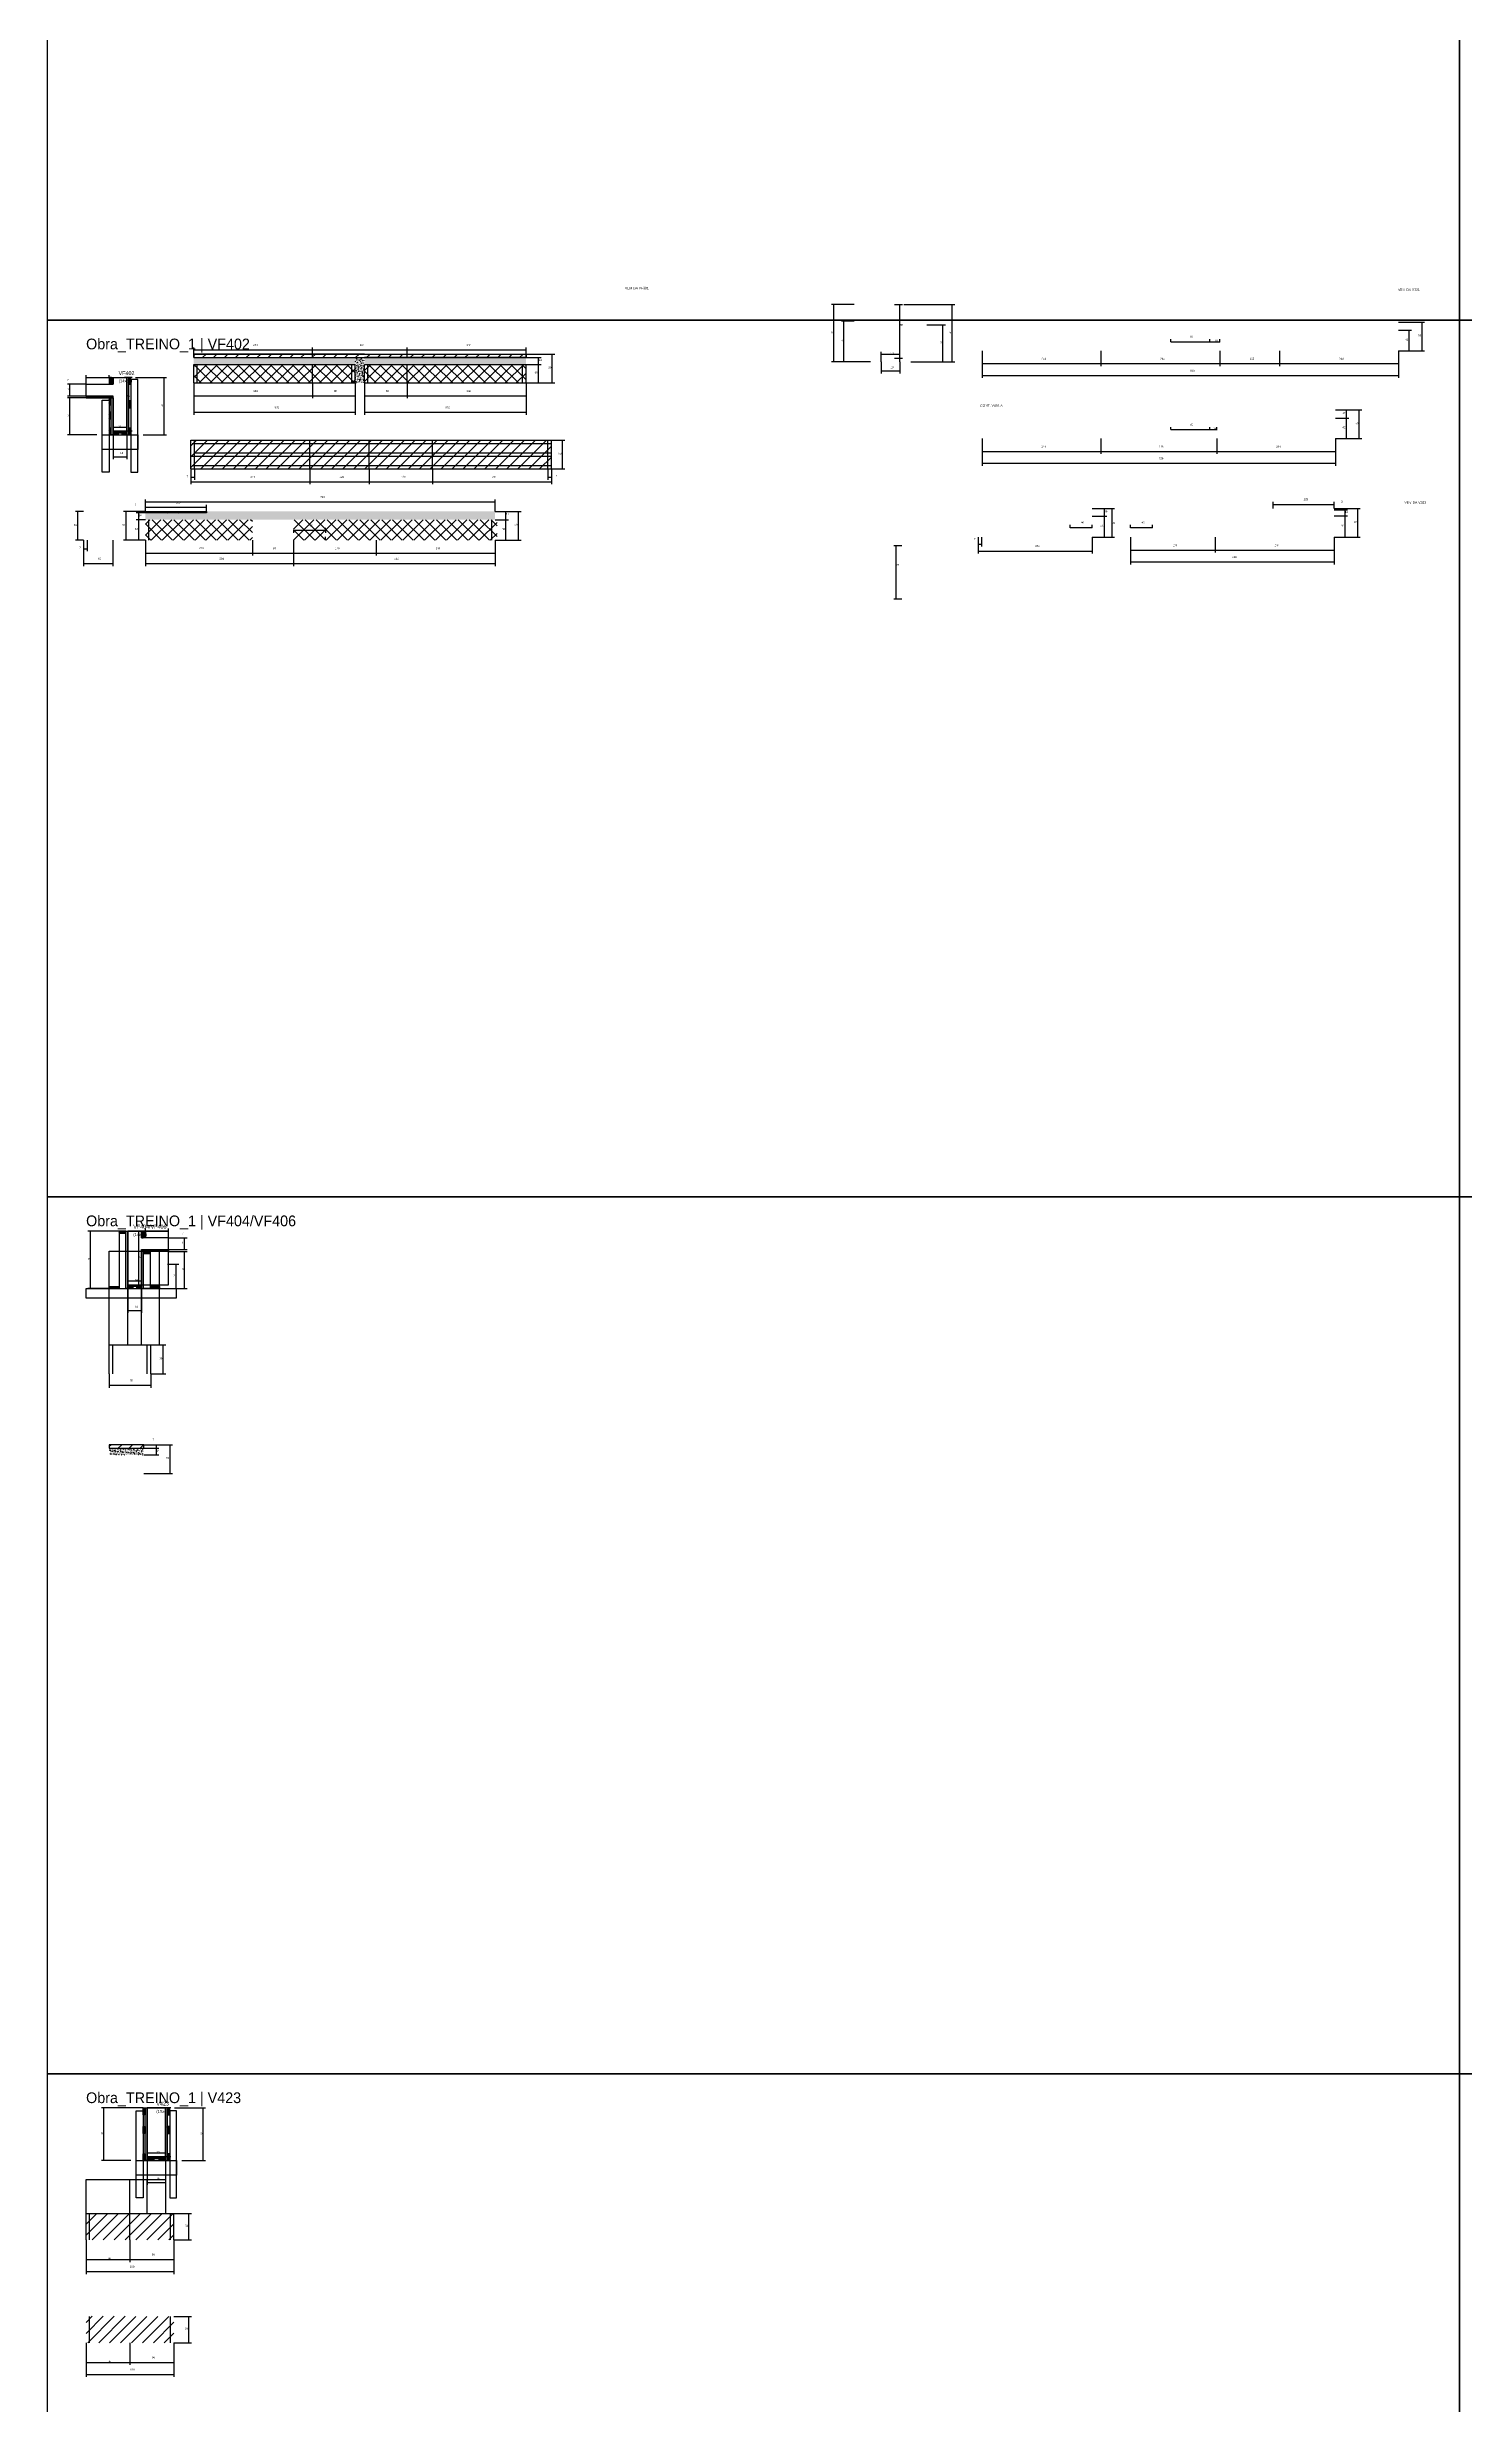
# Model space of a CAD drawing. Header units: metres. Extents: x -132 to 34800, y -36000 to 1848.
# Drawn here: x 0 to 2911, y -7879 to -3040 of the extents above; entities that cross this region are included whole.
import ezdxf

# ---------------------------------------------------------------- set-up
doc = ezdxf.new("R2010")
doc.units = ezdxf.units.M
for name, color, linetype in [('CELL_BORDER', 8, 'Continuous'), ('CONCRETO', 251, 'Continuous'), ('COTA', 4, 'Continuous'), ('Cota Seção (2x)', 4, 'Continuous'), ('Hachura', 253, 'Continuous'), ('LABEL_ID', 3, 'Continuous'), ('Madeira', 126, 'Continuous'), ('Painéis', 200, 'Continuous'), ('REAPROVEITAMENTO', 251, 'Continuous'), ('SARR_2.2x7', 40, 'Continuous'), ('SARR_3.5x7', 81, 'Continuous'), ('Texto Seção', 7, 'Continuous')]:
    doc.layers.add(name, color=color, linetype=linetype)

msp = doc.modelspace()

# ---------------------------------------------------------------- hatches: boundary and pattern name
at = {"layer": 'COTA'}
h = msp.add_hatch(dxfattribs=at)
h.set_pattern_fill('AR-CONC', scale=0.03)
h.paths.add_polyline_path([(632.7, -3691), (632.7, -3677), (632.7, -3677), (301.2, -3677), (301.2, -3677), (301.2, -3691), (301.2, -3691), (632.7, -3691)])
h = msp.add_hatch(dxfattribs=at)
h.set_pattern_fill('AR-CONC', scale=0.03)
h.paths.add_polyline_path([(651.8, -3691), (651.8, -3677), (632.7, -3677), (632.7, -3691), (632.7, -3729), (651.8, -3729)])
h = msp.add_hatch(dxfattribs=at)
h.set_pattern_fill('AR-CONC', scale=0.03)
h.paths.add_polyline_path([(651.8, -3691), (651.8, -3677), (651.8, -3677), (983.3, -3677), (983.3, -3677), (983.3, -3691), (983.3, -3691), (651.8, -3691)])
h = msp.add_hatch(dxfattribs=at)
h.set_pattern_fill('AR-CONC', scale=0.03)
h.paths.add_polyline_path([(505.9, -4009.7), (505.9, -3992.7), (505.9, -3992.7), (326.9, -3992.7), (326.9, -3992.7), (326.9, -3995.7), (326.9, -3995.7), (201.9, -3995.7), (201.9, -3995.7), (201.9, -4009.7), (201.9, -4009.7), (505.9, -4009.7)])
h = msp.add_hatch(dxfattribs=at)
h.set_pattern_fill('AR-CONC', scale=0.03)
h.paths.add_polyline_path([(505.9, -3992.7), (505.9, -4009.7), (505.9, -4009.7), (919.9, -4009.7), (919.9, -4009.7), (919.9, -3992.7), (919.9, -3992.7), (505.9, -3992.7)])
h = msp.add_hatch(dxfattribs=at)
h.set_pattern_fill('AR-CONC', scale=0.03)
h.paths.add_polyline_path([(127.6, -5915.5), (127.6, -5929.5), (127.6, -5929.5), (198.6, -5929.5), (198.6, -5929.5), (198.6, -5915.5), (198.6, -5915.5), (127.6, -5915.5)])
at = {"layer": 'Hachura'}
h = msp.add_hatch(dxfattribs=at)
h.set_pattern_fill('ANSI31', scale=0.5)
h.paths.add_polyline_path([(127.6, -3731.8), (132, -3731.8), (132, -3731.8), (132, -3717.8), (132, -3717.8), (127.6, -3717.8), (127.6, -3717.8), (127.6, -3731.8)])
h = msp.add_hatch(color=8, dxfattribs=at)
h.dxf.hatch_style = 1
h.paths.add_polyline_path([(132, -3717.8), (135.6, -3717.8), (135.6, -3717.8), (135.6, -3731.8), (135.6, -3731.8), (132, -3731.8), (132, -3731.8), (132, -3717.8)])
h = msp.add_hatch(color=8, dxfattribs=at)
h.dxf.hatch_style = 1
h.paths.add_polyline_path([(167.6, -3717.8), (163.6, -3717.8), (163.6, -3717.8), (163.6, -3835.8), (163.6, -3835.8), (167.6, -3835.8), (167.6, -3835.8), (167.6, -3717.8)])
h = msp.add_hatch(dxfattribs=at)
h.set_pattern_fill('ANSI31', scale=0.5)
h.paths.add_polyline_path([(167.6, -3731.8), (172, -3731.8), (172, -3731.8), (172, -3717.8), (172, -3717.8), (167.6, -3717.8), (167.6, -3717.8), (167.6, -3731.8)])
h = msp.add_hatch(color=8, dxfattribs=at)
h.dxf.hatch_style = 1
h.paths.add_polyline_path([(135.6, -3759.8), (135.6, -3755.8), (135.6, -3755.8), (80, -3755.8), (80, -3755.8), (80, -3759.8), (80, -3759.8), (135.6, -3759.8)])
h = msp.add_hatch(dxfattribs=at)
h.set_pattern_fill('ANSI31', scale=0.5)
h.paths.add_polyline_path([(127.2, -3773.8), (131.6, -3773.8), (131.6, -3773.8), (131.6, -3759.8), (131.6, -3759.8), (127.2, -3759.8), (127.2, -3759.8), (127.2, -3773.8)])
h = msp.add_hatch(color=8, dxfattribs=at)
h.dxf.hatch_style = 1
h.paths.add_polyline_path([(135.6, -3755.8), (131.6, -3755.8), (131.6, -3755.8), (131.6, -3835.8), (131.6, -3835.8), (135.6, -3835.8), (135.6, -3835.8), (135.6, -3755.8)])
h = msp.add_hatch(dxfattribs=at)
h.set_pattern_fill('ANSI31', scale=0.5)
h.paths.add_polyline_path([(167.6, -3779.8), (172, -3779.8), (172, -3779.8), (172, -3765.8), (172, -3765.8), (167.6, -3765.8), (167.6, -3765.8), (167.6, -3779.8)])
h = msp.add_hatch(dxfattribs=at)
h.set_pattern_fill('ANSI31', scale=0.5)
h.paths.add_polyline_path([(127.2, -3802.8), (131.6, -3802.8), (131.6, -3802.8), (131.6, -3788.8), (131.6, -3788.8), (127.2, -3788.8), (127.2, -3788.8), (127.2, -3802.8)])
h = msp.add_hatch(dxfattribs=at)
h.set_pattern_fill('ANSI31', scale=0.5)
h.paths.add_polyline_path([(127.2, -3835.8), (131.6, -3835.8), (131.6, -3835.8), (131.6, -3821.8), (131.6, -3821.8), (127.2, -3821.8), (127.2, -3821.8), (127.2, -3835.8)])
h = msp.add_hatch(dxfattribs=at)
h.set_pattern_fill('ANSI31', scale=0.5)
h.paths.add_polyline_path([(167.6, -3835.8), (172, -3835.8), (172, -3835.8), (172, -3821.8), (172, -3821.8), (167.6, -3821.8), (167.6, -3821.8), (167.6, -3835.8)])
h = msp.add_hatch(color=8, dxfattribs=at)
h.dxf.hatch_style = 1
h.paths.add_polyline_path([(163.6, -3831.4), (163.6, -3827.8), (163.6, -3827.8), (135.6, -3827.8), (135.6, -3827.8), (135.6, -3831.4), (135.6, -3831.4), (163.6, -3831.4)])
h = msp.add_hatch(dxfattribs=at)
h.set_pattern_fill('ANSI31', scale=0.5)
h.paths.add_polyline_path([(135.6, -3835.8), (135.6, -3831.4), (135.6, -3831.4), (145.6, -3831.4), (145.6, -3831.4), (145.6, -3835.8), (145.6, -3835.8), (135.6, -3835.8)])
h = msp.add_hatch(dxfattribs=at)
h.set_pattern_fill('ANSI31', scale=0.5)
h.paths.add_polyline_path([(163.6, -3835.8), (163.6, -3831.4), (163.6, -3831.4), (153.6, -3831.4), (153.6, -3831.4), (153.6, -3835.8), (153.6, -3835.8), (163.6, -3835.8)])
h = msp.add_hatch(dxfattribs=at)
h.set_pattern_fill('ANSI31', scale=0.5)
h.paths.add_polyline_path([(161.7, -5474.4), (161.7, -5470), (161.7, -5470), (147.7, -5470), (147.7, -5470), (147.7, -5474.4), (147.7, -5474.4), (161.7, -5474.4)])
h = msp.add_hatch(color=8, dxfattribs=at)
h.dxf.hatch_style = 1
h.paths.add_polyline_path([(161.7, -5470), (165.7, -5470), (165.7, -5470), (165.7, -5588), (165.7, -5588), (161.7, -5588), (161.7, -5588), (161.7, -5470)])
h = msp.add_hatch(color=8, dxfattribs=at)
h.dxf.hatch_style = 1
h.paths.add_polyline_path([(197.3, -5470), (193.7, -5470), (193.7, -5470), (193.7, -5484), (193.7, -5484), (197.3, -5484), (197.3, -5484), (197.3, -5470)])
h = msp.add_hatch(color=8, dxfattribs=at)
h.dxf.hatch_style = 1
h.paths.add_polyline_path([(193.7, -5508), (197.7, -5508), (197.7, -5508), (197.7, -5588), (197.7, -5588), (193.7, -5588), (193.7, -5588), (193.7, -5508)])
h = msp.add_hatch(color=8, dxfattribs=at)
h.dxf.hatch_style = 1
h.paths.add_polyline_path([(193.7, -5512), (193.7, -5508), (193.7, -5508), (249.3, -5508), (249.3, -5508), (249.3, -5512), (249.3, -5512), (193.7, -5512)])
h = msp.add_hatch(dxfattribs=at)
h.set_pattern_fill('ANSI31', scale=0.5)
h.paths.add_polyline_path([(201.7, -5484), (197.3, -5484), (197.3, -5484), (197.3, -5470), (197.3, -5470), (201.7, -5470), (201.7, -5470), (201.7, -5484)])
h = msp.add_hatch(dxfattribs=at)
h.set_pattern_fill('ANSI31', scale=0.5)
h.paths.add_polyline_path([(197.7, -5516.4), (197.7, -5512), (197.7, -5512), (211.7, -5512), (211.7, -5512), (211.7, -5516.4), (211.7, -5516.4), (197.7, -5516.4)])
h = msp.add_hatch(dxfattribs=at)
h.set_pattern_fill('ANSI31', scale=0.5)
h.paths.add_polyline_path([(127.7, -5588), (127.7, -5583.6), (127.7, -5583.6), (147.7, -5583.6), (147.7, -5583.6), (147.7, -5588), (147.7, -5588), (127.7, -5588)])
h = msp.add_hatch(color=8, dxfattribs=at)
h.dxf.hatch_style = 1
h.paths.add_polyline_path([(165.7, -5583.6), (165.7, -5580), (165.7, -5580), (193.7, -5580), (193.7, -5580), (193.7, -5583.6), (193.7, -5583.6), (165.7, -5583.6)])
h = msp.add_hatch(dxfattribs=at)
h.set_pattern_fill('ANSI31', scale=0.5)
h.paths.add_polyline_path([(165.7, -5588), (165.7, -5583.6), (165.7, -5583.6), (175.7, -5583.6), (175.7, -5583.6), (175.7, -5588), (175.7, -5588), (165.7, -5588)])
h = msp.add_hatch(dxfattribs=at)
h.set_pattern_fill('ANSI31', scale=0.5)
h.paths.add_polyline_path([(193.7, -5588), (193.7, -5583.6), (193.7, -5583.6), (183.7, -5583.6), (183.7, -5583.6), (183.7, -5588), (183.7, -5588), (193.7, -5588)])
h = msp.add_hatch(dxfattribs=at)
h.set_pattern_fill('ANSI31', scale=0.5)
h.paths.add_polyline_path([(231.7, -5588), (231.7, -5583.6), (231.7, -5583.6), (211.7, -5583.6), (211.7, -5583.6), (211.7, -5588), (211.7, -5588), (231.7, -5588)])
h = msp.add_hatch(dxfattribs=at)
h.set_pattern_fill('ANSI31', scale=0.5)
h.paths.add_polyline_path([(201.3, -7284), (196.9, -7284), (196.9, -7284), (196.9, -7270), (196.9, -7270), (201.3, -7270), (201.3, -7270), (201.3, -7284)])
h = msp.add_hatch(color=8, dxfattribs=at)
h.dxf.hatch_style = 1
h.paths.add_polyline_path([(205.3, -7270), (201.3, -7270), (201.3, -7270), (201.3, -7378), (201.3, -7378), (205.3, -7378), (205.3, -7378), (205.3, -7270)])
h = msp.add_hatch(color=8, dxfattribs=at)
h.dxf.hatch_style = 1
h.paths.add_polyline_path([(247.3, -7270), (243.3, -7270), (243.3, -7270), (243.3, -7378), (243.3, -7378), (247.3, -7378), (247.3, -7378), (247.3, -7270)])
h = msp.add_hatch(dxfattribs=at)
h.set_pattern_fill('ANSI31', scale=0.5)
h.paths.add_polyline_path([(247.3, -7284), (251.7, -7284), (251.7, -7284), (251.7, -7270), (251.7, -7270), (247.3, -7270), (247.3, -7270), (247.3, -7284)])
h = msp.add_hatch(dxfattribs=at)
h.set_pattern_fill('ANSI31', scale=0.5)
h.paths.add_polyline_path([(201.3, -7322.1), (196.9, -7322.1), (196.9, -7322.1), (196.9, -7308.1), (196.9, -7308.1), (201.3, -7308.1), (201.3, -7308.1), (201.3, -7322.1)])
h = msp.add_hatch(dxfattribs=at)
h.set_pattern_fill('ANSI31', scale=0.5)
h.paths.add_polyline_path([(247.3, -7322.1), (251.7, -7322.1), (251.7, -7322.1), (251.7, -7308.1), (251.7, -7308.1), (247.3, -7308.1), (247.3, -7308.1), (247.3, -7322.1)])
h = msp.add_hatch(dxfattribs=at)
h.set_pattern_fill('ANSI31', scale=0.5)
h.paths.add_polyline_path([(201.3, -7378), (196.9, -7378), (196.9, -7378), (196.9, -7364), (196.9, -7364), (201.3, -7364), (201.3, -7364), (201.3, -7378)])
h = msp.add_hatch(color=8, dxfattribs=at)
h.dxf.hatch_style = 1
h.paths.add_polyline_path([(243.3, -7373.6), (243.3, -7370), (243.3, -7370), (205.3, -7370), (205.3, -7370), (205.3, -7373.6), (205.3, -7373.6), (243.3, -7373.6)])
h = msp.add_hatch(dxfattribs=at)
h.set_pattern_fill('ANSI31', scale=0.5)
h.paths.add_polyline_path([(205.3, -7378), (205.3, -7373.6), (205.3, -7373.6), (219.3, -7373.6), (219.3, -7373.6), (219.3, -7378), (219.3, -7378), (205.3, -7378)])
h = msp.add_hatch(dxfattribs=at)
h.set_pattern_fill('ANSI31', scale=0.5)
h.paths.add_polyline_path([(243.3, -7378), (243.3, -7373.6), (243.3, -7373.6), (229.3, -7373.6), (229.3, -7373.6), (229.3, -7378), (229.3, -7378), (243.3, -7378)])
h = msp.add_hatch(dxfattribs=at)
h.set_pattern_fill('ANSI31', scale=0.5)
h.paths.add_polyline_path([(247.3, -7378), (251.7, -7378), (251.7, -7378), (251.7, -7364), (251.7, -7364), (247.3, -7364), (247.3, -7364), (247.3, -7378)])
at = {"layer": 'REAPROVEITAMENTO'}
h = msp.add_hatch(dxfattribs=at)
h.set_pattern_fill('ANSI31', scale=5)
h.paths.add_polyline_path([(301.2, -3670), (301.2, -3677), (301.2, -3677), (739.3, -3677), (739.3, -3677), (739.3, -3670), (739.3, -3670), (301.2, -3670)])
h = msp.add_hatch(dxfattribs=at)
h.set_pattern_fill('ANSI31', scale=5)
h.paths.add_polyline_path([(983.3, -3670), (983.3, -3677), (983.3, -3677), (739.3, -3677), (739.3, -3677), (739.3, -3670), (739.3, -3670), (983.3, -3670)])
h = msp.add_hatch(dxfattribs=at)
h.set_pattern_fill('ANSI37', scale=5)
h.paths.add_polyline_path([(632.7, -3729), (632.7, -3691), (632.7, -3691), (301.2, -3691), (301.2, -3691), (301.2, -3729), (301.2, -3729), (632.7, -3729)])
h = msp.add_hatch(dxfattribs=at)
h.set_pattern_fill('ANSI37', scale=5)
h.paths.add_polyline_path([(651.8, -3729), (651.8, -3691), (651.8, -3691), (983.3, -3691), (983.3, -3691), (983.3, -3729), (983.3, -3729), (651.8, -3729)])
h = msp.add_hatch(dxfattribs=at)
h.set_pattern_fill('ANSI31', scale=5)
h.paths.add_polyline_path([(1035.4, -3905.4), (1035.4, -3846.4), (1035.4, -3846.4), (295.4, -3846.4), (295.4, -3846.4), (295.4, -3905.4), (295.4, -3905.4), (1035.4, -3905.4)])
h = msp.add_hatch(dxfattribs=at)
h.set_pattern_fill('ANSI31', scale=5)
h.paths.add_polyline_path([(326.9, -3995.7), (326.9, -3992.7), (326.9, -3992.7), (201.9, -3992.7), (201.9, -3992.7), (201.9, -3995.7), (201.9, -3995.7), (326.9, -3995.7)])
h = msp.add_hatch(dxfattribs=at)
h.set_pattern_fill('ANSI37', scale=5)
h.paths.add_polyline_path([(201.9, -4009.7), (201.9, -4051.7), (201.9, -4051.7), (421.4, -4051.7), (421.4, -4051.7), (421.4, -4009.7), (421.4, -4009.7), (201.9, -4009.7)])
h = msp.add_hatch(dxfattribs=at)
h.set_pattern_fill('ANSI37', scale=5)
h.paths.add_polyline_path([(505.9, -4009.7), (505.9, -4051.7), (505.9, -4051.7), (923.9, -4051.7), (923.9, -4051.7), (923.9, -4009.7), (923.9, -4009.7), (505.9, -4009.7)])
h = msp.add_hatch(dxfattribs=at)
h.set_pattern_fill('ANSI31', scale=5)
h.paths.add_polyline_path([(127.6, -5908.5), (127.6, -5915.5), (127.6, -5915.5), (198.6, -5915.5), (198.6, -5915.5), (198.6, -5908.5), (198.6, -5908.5), (127.6, -5908.5)])
h = msp.add_hatch(dxfattribs=at)
h.set_pattern_fill('ANSI31', scale=5)
h.paths.add_polyline_path([(260, -7540.7), (260, -7486.6), (260, -7486.6), (80, -7486.4), (80, -7486.4), (80, -7540.6), (80, -7540.6), (260, -7540.7)])
h = msp.add_hatch(dxfattribs=at)
h.set_pattern_fill('ANSI31', scale=5)
h.paths.add_polyline_path([(260, -7751.9), (260, -7697.8), (260, -7697.8), (80, -7697.6), (80, -7697.6), (80, -7751.8), (80, -7751.8), (260, -7751.9)])

# ---------------------------------------------------------------- linework, layer by layer
at = {"layer": 'CELL_BORDER'}
for points in [[(0, -3600), (2900, -3600), (2900, -1800), (0, -1800)], [(2900, -3600), (5800, -3600), (5800, -1800), (2900, -1800)], [(0, -5400), (2900, -5400), (2900, -3600), (0, -3600)], [(2900, -5400), (5800, -5400), (5800, -3600), (2900, -3600)], [(0, -7200), (2900, -7200), (2900, -5400), (0, -5400)], [(2900, -7200), (5800, -7200), (5800, -5400), (2900, -5400)], [(0, -9000), (2900, -9000), (2900, -7200), (0, -7200)], [(2900, -9000), (5800, -9000), (5800, -7200), (2900, -7200)]]:
    msp.add_lwpolyline(points, close=True, dxfattribs=at)
at = {"layer": 'CONCRETO'}
for points in [[(80, -3755.8), (80, -3731.8), (135.6, -3731.8), (135.6, -3717.8), (163.6, -3717.8), (163.6, -3827.8), (135.6, -3827.8), (135.6, -3755.8)], [(249.3, -5508), (249.3, -5484), (193.7, -5484), (193.7, -5470), (165.7, -5470), (165.7, -5580), (193.7, -5580), (193.7, -5508)], [(165.7, -5580), (249.3, -5580), (249.3, -5470), (165.7, -5470)], [(205.3, -7270), (205.3, -7270), (243.3, -7270), (243.3, -7298), (243.3, -7298), (243.3, -7370), (205.3, -7370), (205.3, -7270)], [(205.3, -7370), (243.3, -7370), (243.3, -7270), (205.3, -7270)]]:
    msp.add_lwpolyline(points, close=True, dxfattribs=at)
at = {"layer": 'COTA'}
for p, q in [((1657.2, -3567.9), (1610.4, -3567.9)), ((1615.4, -3685.9), (1615.4, -3567.9)), ((1759.2, -3567.9), (1863.7, -3567.9)), ((1858.7, -3685.9), (1858.7, -3567.9)), ((1657.2, -3601.9), (1630.9, -3601.9)), ((1635.9, -3685.9), (1635.9, -3601.9)), ((1806.4, -3609.9), (1844.4, -3609.9)), ((1839.4, -3685.9), (1839.4, -3609.9)), ((2774.8, -3620.9), (2801.8, -3620.9)), ((2796.8, -3662.9), (2796.8, -3620.9)), ((1919.8, -3662.9), (1919.8, -3694.4)), ((1919.8, -3662.9), (1919.8, -3718.7)), ((2163.8, -3662.9), (2163.8, -3694.4)), ((2163.8, -3662.9), (2163.8, -3694.4)), ((2307.3, -3644.4), (2307.3, -3639.4)), ((2307.3, -3644.4), (2387.3, -3644.4)), ((2387.3, -3644.4), (2387.3, -3639.4)), ((2407.8, -3662.9), (2407.8, -3694.4)), ((2774.8, -3662.9), (2774.8, -3718.7)), ((2774.8, -3662.9), (2801.8, -3662.9)), ((80, -3731.8), (80, -3712.8)), ((80, -3717.8), (127.6, -3717.8)), ((127.6, -3717.8), (127.6, -3712.8)), ((181.6, -3717.8), (245.4, -3717.8)), ((240.4, -3835.8), (240.4, -3717.8)), ((1654.5, -3685.9), (1610.4, -3685.9)), ((1690.4, -3685.9), (1630.9, -3685.9)), ((1712.8, -3685.9), (1712.8, -3709.3)), ((1712.8, -3704.3), (1750.8, -3704.3)), ((1750.8, -3685.9), (1750.8, -3709.3)), ((1773.2, -3685.9), (1863.7, -3685.9)), ((1773.2, -3685.9), (1844.4, -3685.9)), ((1919.8, -3689.4), (2163.8, -3689.4)), ((1919.8, -3713.7), (2774.8, -3713.7)), ((2163.8, -3689.4), (2407.8, -3689.4)), ((80, -3731.8), (41.9, -3731.8)), ((80, -3755.8), (41.9, -3755.8)), ((80, -3759.8), (41.9, -3759.8)), ((46.9, -3755.8), (46.9, -3731.8)), ((46.9, -3835.8), (46.9, -3759.8)), ((301.2, -3729), (301.2, -3760.5)), ((301.2, -3729), (301.2, -3794.1)), ((301.2, -3755.5), (545.2, -3755.5)), ((545.2, -3729), (545.2, -3760.5)), ((545.2, -3729), (545.2, -3760.5)), ((545.2, -3755.5), (632.7, -3755.5)), ((632.7, -3729), (632.7, -3760.5)), ((632.7, -3729), (632.7, -3794.1)), ((651.8, -3729), (651.8, -3760.5)), ((651.8, -3729), (651.8, -3794.1)), ((651.8, -3755.5), (739.3, -3755.5)), ((739.3, -3729), (739.3, -3760.5)), ((739.3, -3729), (739.3, -3760.5)), ((739.3, -3755.5), (983.3, -3755.5)), ((983.3, -3729), (983.3, -3760.5)), ((983.3, -3729), (983.3, -3794.1)), ((301.2, -3789.1), (632.7, -3789.1)), ((651.8, -3789.1), (983.3, -3789.1)), ((2307.3, -3824.6), (2307.3, -3819.6)), ((2387.3, -3824.6), (2387.3, -3819.6)), ((2645.8, -3784.1), (2672.8, -3784.1)), ((2645.8, -3801.1), (2672.8, -3801.1)), ((2645.8, -3801.1), (2672.8, -3801.1)), ((2667.8, -3801.1), (2667.8, -3784.1)), ((2667.8, -3843.1), (2667.8, -3801.1)), ((102, -3835.8), (41.9, -3835.8)), ((135.6, -3835.8), (135.6, -3885.5)), ((163.6, -3835.8), (163.6, -3885.5)), ((197.2, -3835.8), (245.4, -3835.8)), ((1035.4, -3846.4), (1063.1, -3846.4)), ((1058.1, -3905.4), (1058.1, -3846.4)), ((1919.8, -3843.1), (1919.8, -3874.7)), ((1919.8, -3843.1), (1919.8, -3898.9)), ((1919.8, -3869.7), (2163.8, -3869.7)), ((2163.8, -3843.1), (2163.8, -3874.7)), ((2163.8, -3843.1), (2163.8, -3874.7)), ((2163.8, -3869.7), (2401.8, -3869.7)), ((2307.3, -3824.6), (2387.3, -3824.6)), ((2401.8, -3843.1), (2401.8, -3874.7)), ((2645.8, -3843.1), (2645.8, -3898.9)), ((2645.8, -3843.1), (2672.8, -3843.1)), ((135.6, -3880.5), (163.6, -3880.5)), ((295.3, -3905.4), (295.3, -3927.7)), ((295.4, -3905.4), (295.4, -3937)), ((302.3, -3905.4), (302.3, -3927.7)), ((539.4, -3905.4), (539.4, -3937)), ((539.4, -3905.4), (539.4, -3937)), ((661.4, -3905.4), (661.4, -3937)), ((661.4, -3905.4), (661.4, -3937)), ((791.4, -3905.4), (791.4, -3937)), ((791.4, -3905.4), (791.4, -3937)), ((1028.4, -3905.4), (1028.4, -3927.7)), ((1035.4, -3905.4), (1063.1, -3905.4)), ((1035.4, -3905.4), (1035.4, -3937)), ((1035.4, -3905.4), (1035.4, -3927.7)), ((1919.8, -3893.9), (2645.8, -3893.9)), ((295.3, -3922.7), (302.3, -3922.7)), ((295.4, -3932), (539.4, -3932)), ((539.4, -3932), (661.4, -3932)), ((661.4, -3932), (791.4, -3932)), ((791.4, -3932), (1035.4, -3932)), ((1028.4, -3922.7), (1035.4, -3922.7)), ((74.9, -3992.9), (57.9, -3992.9)), ((62.9, -4051.9), (62.9, -3992.9)), ((201.9, -3992.7), (157.1, -3992.7)), ((162.1, -4051.7), (162.1, -3992.7)), ((201.9, -3992.7), (183.1, -3992.7)), ((201.9, -3995.7), (183.1, -3995.7)), ((201.9, -3995.7), (183.1, -3995.7)), ((201.9, -4009.7), (183.1, -4009.7)), ((201.9, -4009.7), (183.1, -4009.7)), ((188.1, -3995.7), (188.1, -3992.7)), ((188.1, -4009.7), (188.1, -3995.7)), ((188.1, -4051.7), (188.1, -4009.7)), ((201.9, -3992.7), (201.9, -3979.2)), ((201.9, -3984.2), (326.9, -3984.2)), ((326.9, -3992.7), (326.9, -3979.2)), ((919.9, -3992.7), (947.1, -3992.7)), ((919.9, -3992.7), (973.1, -3992.7)), ((919.9, -4009.7), (947.1, -4009.7)), ((919.9, -4009.7), (947.1, -4009.7)), ((942.1, -4009.7), (942.1, -3992.7)), ((942.1, -4051.7), (942.1, -4009.7)), ((968.1, -4051.7), (968.1, -3992.7)), ((2146, -3986.7), (2175.9, -3986.7)), ((2146, -3986.7), (2191.6, -3986.7)), ((2146, -4002.7), (2175.9, -4002.7)), ((2146, -4002.7), (2175.9, -4002.7)), ((2170.9, -4002.7), (2170.9, -3986.7)), ((2170.9, -4045.7), (2170.9, -4002.7)), ((2186.6, -4045.7), (2186.6, -3986.7)), ((2517.5, -3986.7), (2517.5, -3973.2)), ((2517.5, -3978.2), (2642.5, -3978.2)), ((2642.5, -3986.7), (2642.5, -3973.2)), ((2642.5, -3986.7), (2670.1, -3986.7)), ((2642.5, -3986.7), (2696.1, -3986.7)), ((2642.5, -3989.7), (2670.1, -3989.7)), ((2642.5, -3989.7), (2670.1, -3989.7)), ((2642.5, -4001.7), (2670.1, -4001.7)), ((2642.5, -4001.7), (2670.1, -4001.7)), ((2665.1, -3989.7), (2665.1, -3986.7)), ((2665.1, -4001.7), (2665.1, -3989.7)), ((2665.1, -4045.7), (2665.1, -4001.7)), ((2691.1, -4045.7), (2691.1, -3986.7)), ((74.9, -4051.9), (57.9, -4051.9)), ((74.9, -4051.9), (74.9, -4104.9)), ((74.9, -4051.9), (74.9, -4074.2)), ((81.9, -4051.9), (81.9, -4074.2)), ((134.9, -4051.9), (134.9, -4104.9)), ((201.9, -4051.7), (157.1, -4051.7)), ((201.9, -4051.7), (183.1, -4051.7)), ((201.9, -4051.7), (201.9, -4083.3)), ((201.9, -4051.7), (201.9, -4104.9)), ((421.4, -4051.7), (421.4, -4083.3)), ((421.4, -4051.7), (421.4, -4083.3)), ((505.9, -4051.7), (505.9, -4083.3)), ((505.9, -4051.7), (505.9, -4104.9)), ((505.9, -4051.7), (505.9, -4083.3)), ((505.9, -4051.7), (505.9, -4104.9)), ((675.9, -4051.7), (675.9, -4083.3)), ((675.9, -4051.7), (675.9, -4083.3)), ((919.9, -4051.7), (919.9, -4083.3)), ((919.9, -4051.7), (919.9, -4104.9)), ((919.9, -4051.7), (947.1, -4051.7)), ((919.9, -4051.7), (973.1, -4051.7)), ((1911.9, -4045.7), (1911.9, -4064.6)), ((1911.9, -4059.6), (1918.9, -4059.6)), ((1912, -4045.7), (1912, -4079)), ((1918.9, -4045.7), (1918.9, -4064.6)), ((2100.5, -4026.4), (2100.5, -4020.5)), ((2100.5, -4025.5), (2146, -4025.5)), ((2146, -4026.4), (2146, -4020.5)), ((2146, -4045.7), (2146, -4079)), ((2146, -4045.7), (2175.9, -4045.7)), ((2146, -4045.7), (2191.6, -4045.7)), ((2224.5, -4026.4), (2224.5, -4020.5)), ((2224.5, -4025.5), (2270, -4025.5)), ((2224.5, -4045.7), (2224.5, -4077.3)), ((2224.5, -4045.7), (2224.5, -4101.5)), ((2270, -4026.4), (2270, -4020.5)), ((2398.5, -4045.7), (2398.5, -4077.3)), ((2398.5, -4045.7), (2398.5, -4077.3)), ((2642.5, -4045.7), (2642.5, -4077.3)), ((2642.5, -4045.7), (2642.5, -4101.5)), ((2642.5, -4045.7), (2670.1, -4045.7)), ((2642.5, -4045.7), (2696.1, -4045.7)), ((74.9, -4069.2), (81.9, -4069.2)), ((74.9, -4099.9), (134.9, -4099.9)), ((201.9, -4078.3), (421.4, -4078.3)), ((201.9, -4099.9), (505.9, -4099.9)), ((421.4, -4078.3), (505.9, -4078.3)), ((505.9, -4078.3), (675.9, -4078.3)), ((505.9, -4099.9), (919.9, -4099.9)), ((675.9, -4078.3), (919.9, -4078.3)), ((1912, -4074), (2146, -4074)), ((2224.5, -4072.3), (2398.5, -4072.3)), ((2224.5, -4096.5), (2642.5, -4096.5)), ((2398.5, -4072.3), (2642.5, -4072.3)), ((201.7, -5470), (201.7, -5465)), ((249.3, -5484), (249.3, -5465)), ((147.7, -5470), (83.9, -5470)), ((88.9, -5588), (88.9, -5470)), ((201.7, -5470), (249.3, -5470)), ((249.3, -5484), (287.4, -5484)), ((249.3, -5508), (287.4, -5508)), ((249.3, -5512), (287.4, -5512)), ((282.4, -5508), (282.4, -5484)), ((282.4, -5588), (282.4, -5512)), ((247, -5538.1), (270.2, -5538.1)), ((265.2, -5588), (265.2, -5538.1)), ((132.1, -5588), (83.9, -5588)), ((165.7, -5588), (165.7, -5637.8)), ((193.7, -5588), (193.7, -5637.8)), ((227.3, -5588), (287.4, -5588)), ((257, -5588), (270.2, -5588)), ((165.7, -5632.8), (193.7, -5632.8)), ((127.6, -5762.8), (127.6, -5791.6)), ((127.6, -5786.6), (212.6, -5786.6)), ((212.6, -5762.8), (212.6, -5791.6)), ((196.9, -7270), (111.6, -7270)), ((116.6, -7378), (116.6, -7270)), ((261.3, -7270), (325.2, -7270)), ((320.2, -7378), (320.2, -7270)), ((171.7, -7378), (111.6, -7378)), ((205.3, -7378), (205.3, -7427.7)), ((243.3, -7378), (243.3, -7427.7)), ((276.9, -7378), (325.2, -7378)), ((205.3, -7422.7), (243.3, -7422.7)), ((260, -7486.7), (296.2, -7486.7)), ((291.2, -7540.7), (291.2, -7486.7)), ((80, -7540.7), (80, -7586.2)), ((80, -7540.7), (80, -7610.8)), ((170, -7540.7), (170, -7586.2)), ((170, -7540.7), (170, -7586.2)), ((260, -7540.7), (260, -7586.2)), ((260, -7540.7), (260, -7610.8)), ((260, -7540.7), (296.2, -7540.7)), ((80, -7581.2), (170, -7581.2)), ((170, -7581.2), (260, -7581.2)), ((80, -7605.8), (260, -7605.8)), ((260, -7697.9), (296.2, -7697.9)), ((291.2, -7751.9), (291.2, -7697.9)), ((80, -7751.9), (80, -7797.4)), ((80, -7751.9), (80, -7822)), ((170, -7751.9), (170, -7797.4)), ((170, -7751.9), (170, -7797.4)), ((260, -7751.9), (260, -7797.4)), ((260, -7751.9), (260, -7822)), ((260, -7751.9), (296.2, -7751.9)), ((80, -7792.4), (170, -7792.4)), ((80, -7817), (260, -7817)), ((170, -7792.4), (260, -7792.4))]:
    msp.add_line(p, q, dxfattribs=at)
at = {"layer": 'Cota Seção (2x)'}
for p, q in [((1739.8, -3567.9), (1756.2, -3567.9)), ((1751.2, -3677.9), (1751.2, -3567.9)), ((2774.8, -3603.9), (2828.4, -3603.9)), ((2823.4, -3662.9), (2823.4, -3603.9)), ((301.2, -3670), (301.2, -3656)), ((301.2, -3661), (545.2, -3661)), ((545.2, -3670), (545.2, -3656)), ((545.2, -3670), (545.2, -3656)), ((545.2, -3661), (739.3, -3661)), ((739.3, -3670), (739.3, -3656)), ((739.3, -3670), (739.3, -3656)), ((739.3, -3661), (983.3, -3661)), ((983.3, -3670), (983.3, -3656)), ((983.3, -3670), (1042.3, -3670)), ((983.3, -3677), (1014.3, -3677)), ((1009.3, -3691), (1009.3, -3677)), ((1037.3, -3729), (1037.3, -3670)), ((1712.8, -3685.9), (1712.8, -3664.9)), ((1712.8, -3669.9), (1750.8, -3669.9)), ((1739.8, -3677.9), (1756.2, -3677.9)), ((1750.8, -3685.9), (1750.8, -3664.9)), ((2387.3, -3644.4), (2387.3, -3639.4)), ((2387.3, -3644.4), (2407.8, -3644.4)), ((2407.8, -3645.6), (2407.8, -3639.4)), ((2407.8, -3662.9), (2407.8, -3694.4)), ((2530.8, -3662.9), (2530.8, -3694.4)), ((2530.8, -3662.9), (2530.8, -3694.4)), ((2774.8, -3662.9), (2774.8, -3694.4)), ((2774.8, -3662.9), (2828.4, -3662.9)), ((174.6, -3717.8), (158.6, -3717.8)), ((163.6, -3827.8), (163.6, -3717.8)), ((983.3, -3691), (1014.3, -3691)), ((983.3, -3691), (1014.3, -3691)), ((1009.3, -3729), (1009.3, -3691)), ((2407.8, -3689.4), (2530.8, -3689.4)), ((2530.8, -3689.4), (2774.8, -3689.4)), ((983.3, -3729), (1014.3, -3729)), ((983.3, -3729), (1042.3, -3729)), ((135.6, -3835.8), (135.6, -3814.8)), ((135.6, -3819.8), (163.6, -3819.8)), ((163.6, -3835.8), (163.6, -3814.8)), ((2387.3, -3824.6), (2387.3, -3819.6)), ((2401.8, -3825.9), (2401.8, -3819.6)), ((2645.8, -3784.1), (2699.4, -3784.1)), ((2694.4, -3843.1), (2694.4, -3784.1)), ((174.6, -3827.8), (158.6, -3827.8)), ((2387.3, -3824.6), (2401.8, -3824.6)), ((2401.8, -3843.1), (2401.8, -3874.7)), ((2401.8, -3869.7), (2645.8, -3869.7)), ((2645.8, -3843.1), (2645.8, -3874.7)), ((2645.8, -3843.1), (2699.4, -3843.1)), ((201.9, -3992.7), (201.9, -3968.3)), ((919.9, -3992.7), (919.9, -3968.3)), ((201.9, -3973.3), (919.9, -3973.3)), ((505.9, -4030.7), (505.9, -4036.4)), ((505.9, -4031.4), (571.9, -4031.4)), ((571.9, -4029.7), (571.9, -4036.4)), ((1754.9, -4063.1), (1738.4, -4063.1)), ((1743.4, -4173.1), (1743.4, -4063.1)), ((1754.9, -4173.1), (1738.4, -4173.1)), ((165.7, -5470), (193.3, -5470)), ((188.3, -5580), (188.3, -5470)), ((165.7, -5588), (165.7, -5567)), ((165.7, -5572), (193.7, -5572)), ((165.7, -5580), (193.3, -5580)), ((193.7, -5588), (193.7, -5567)), ((212.6, -5703.8), (243.5, -5703.8)), ((238.5, -5762.8), (238.5, -5703.8)), ((212.6, -5762.8), (243.5, -5762.8)), ((198.6, -5908.5), (229.5, -5908.5)), ((198.6, -5908.5), (257.6, -5908.5)), ((198.6, -5915.5), (229.5, -5915.5)), ((198.6, -5915.5), (229.5, -5915.5)), ((198.6, -5929.5), (229.5, -5929.5)), ((224.5, -5915.5), (224.5, -5908.5)), ((224.5, -5929.5), (224.5, -5915.5)), ((252.6, -5967.5), (252.6, -5908.5)), ((198.6, -5967.5), (257.6, -5967.5)), ((254.3, -7270), (237.8, -7270)), ((242.8, -7370), (242.8, -7270)), ((205.3, -7378), (205.3, -7357)), ((205.3, -7362), (243.3, -7362)), ((254.3, -7370), (237.8, -7370)), ((243.3, -7378), (243.3, -7357))]:
    msp.add_line(p, q, dxfattribs=at)
at = {"layer": 'Madeira'}
for points in [[(127.6, -3731.8), (132, -3731.8), (132, -3717.8), (127.6, -3717.8)], [(167.6, -3731.8), (172, -3731.8), (172, -3717.8), (167.6, -3717.8)], [(127.2, -3773.8), (131.6, -3773.8), (131.6, -3759.8), (127.2, -3759.8)], [(167.6, -3779.8), (172, -3779.8), (172, -3765.8), (167.6, -3765.8)], [(127.2, -3802.8), (131.6, -3802.8), (131.6, -3788.8), (127.2, -3788.8)], [(127.2, -3835.8), (131.6, -3835.8), (131.6, -3821.8), (127.2, -3821.8)], [(167.6, -3835.8), (172, -3835.8), (172, -3821.8), (167.6, -3821.8)], [(135.6, -3835.8), (135.6, -3831.4), (145.6, -3831.4), (145.6, -3835.8)], [(163.6, -3835.8), (163.6, -3831.4), (153.6, -3831.4), (153.6, -3835.8)], [(161.7, -5474.4), (161.7, -5470), (147.7, -5470), (147.7, -5474.4)], [(161.7, -5470), (147.7, -5470), (147.7, -5588), (161.7, -5588)], [(201.7, -5484), (197.3, -5484), (197.3, -5470), (201.7, -5470)], [(197.7, -5516.4), (197.7, -5512), (211.7, -5512), (211.7, -5516.4)], [(197.7, -5512), (211.7, -5512), (211.7, -5588), (197.7, -5588)], [(265.2, -5608), (80, -5608), (80, -5588), (265.2, -5588)], [(127.7, -5588), (127.7, -5583.6), (147.7, -5583.6), (147.7, -5588)], [(165.7, -5588), (165.7, -5583.6), (175.7, -5583.6), (175.7, -5588)], [(193.7, -5588), (193.7, -5583.6), (183.7, -5583.6), (183.7, -5588)], [(231.7, -5588), (231.7, -5583.6), (211.7, -5583.6), (211.7, -5588)], [(201.3, -7284), (196.9, -7284), (196.9, -7270), (201.3, -7270)], [(247.3, -7284), (251.7, -7284), (251.7, -7270), (247.3, -7270)], [(201.3, -7322.1), (196.9, -7322.1), (196.9, -7308.1), (201.3, -7308.1)], [(247.3, -7322.1), (251.7, -7322.1), (251.7, -7308.1), (247.3, -7308.1)], [(201.3, -7378), (196.9, -7378), (196.9, -7364), (201.3, -7364)], [(205.3, -7378), (205.3, -7373.6), (219.3, -7373.6), (219.3, -7378)], [(243.3, -7378), (243.3, -7373.6), (229.3, -7373.6), (229.3, -7378)], [(247.3, -7378), (251.7, -7378), (251.7, -7364), (247.3, -7364)]]:
    msp.add_lwpolyline(points, close=True, dxfattribs=at)
at = {"layer": 'Painéis'}
for p, q in [((301.2, -3670), (651.8, -3670)), ((301.2, -3677), (301.2, -3670)), ((301.2, -3677), (651.8, -3677)), ((545.2, -3677), (545.2, -3670)), ((651.8, -3670), (983.3, -3670)), ((651.8, -3677), (983.3, -3677)), ((739.3, -3677), (739.3, -3670)), ((983.3, -3677), (983.3, -3670)), ((301.2, -3691), (632.7, -3691)), ((301.2, -3729), (301.2, -3691)), ((545.2, -3729), (545.2, -3691)), ((632.7, -3729), (632.7, -3691)), ((651.8, -3691), (983.3, -3691)), ((651.8, -3729), (651.8, -3691)), ((739.3, -3729), (739.3, -3691)), ((983.3, -3729), (983.3, -3691)), ((80, -3755.8), (135.6, -3755.8)), ((301.2, -3729), (632.7, -3729)), ((651.8, -3729), (983.3, -3729)), ((135.6, -3827.8), (163.6, -3827.8)), ((295.4, -3846.4), (1035.4, -3846.4)), ((295.4, -3905.4), (295.4, -3846.4)), ((539.4, -3905.4), (539.4, -3846.4)), ((661.4, -3905.4), (661.4, -3846.4)), ((791.4, -3905.4), (791.4, -3846.4)), ((1035.4, -3905.4), (1035.4, -3846.4)), ((295.4, -3905.4), (1035.4, -3905.4)), ((127.6, -5511), (165.5, -5511)), ((127.6, -5703.8), (127.6, -5511)), ((165.5, -5703.8), (165.5, -5511)), ((165.5, -5511), (193.5, -5511)), ((165.5, -5703.8), (165.5, -5511)), ((165.7, -5588), (165.7, -5470)), ((193.5, -5703.8), (193.5, -5511)), ((193.5, -5511), (230.5, -5511)), ((193.5, -5703.8), (193.5, -5511)), ((193.7, -5508), (249.3, -5508)), ((193.7, -5512), (193.7, -5508)), ((193.7, -5588), (193.7, -5512)), ((230.5, -5703.8), (230.5, -5511)), ((249.3, -5512), (249.3, -5508)), ((165.7, -5580), (193.7, -5580)), ((165.7, -5583.6), (165.7, -5580)), ((193.7, -5583.6), (193.7, -5580)), ((127.6, -5703.8), (212.6, -5703.8)), ((127.6, -5762.8), (127.6, -5703.8)), ((127.6, -5703.8), (165.5, -5703.8)), ((165.5, -5703.8), (193.5, -5703.8)), ((193.5, -5703.8), (230.5, -5703.8)), ((212.6, -5762.8), (212.6, -5703.8)), ((205.3, -7378), (205.3, -7270)), ((243.3, -7378), (243.3, -7270)), ((205.3, -7370), (243.3, -7370)), ((205.3, -7373.6), (205.3, -7370)), ((243.3, -7373.6), (243.3, -7370)), ((80, -7416.7), (169.6, -7416.7)), ((80, -7486.7), (80, -7416.7)), ((169.6, -7486.7), (169.6, -7416.7)), ((169.6, -7416.7), (205.6, -7416.7)), ((169.6, -7486.7), (169.6, -7416.7)), ((205.6, -7486.7), (205.6, -7416.7)), ((205.6, -7416.7), (243.6, -7416.7)), ((205.6, -7486.7), (205.6, -7416.7)), ((243.6, -7486.7), (243.6, -7416.7)), ((80, -7486.7), (260, -7486.7)), ((80, -7540.7), (80, -7486.7)), ((80, -7486.7), (169.6, -7486.7)), ((169.6, -7486.7), (205.6, -7486.7)), ((170, -7540.7), (170, -7486.7)), ((205.6, -7486.7), (243.6, -7486.7)), ((260, -7540.7), (260, -7486.7))]:
    msp.add_line(p, q, dxfattribs=at)
for points in [[(651.8, -3670), (301.2, -3670), (301.2, -3677), (651.8, -3677)], [(651.8, -3670), (983.3, -3670), (983.3, -3677), (651.8, -3677)]]:
    msp.add_lwpolyline(points, dxfattribs=at)
for points in [[(132, -3717.8), (135.6, -3717.8), (135.6, -3731.8), (132, -3731.8)], [(167.6, -3717.8), (163.6, -3717.8), (163.6, -3835.8), (167.6, -3835.8)], [(135.6, -3759.8), (135.6, -3755.8), (80, -3755.8), (80, -3759.8)], [(131.6, -3759.8), (135.6, -3759.8), (135.6, -3835.8), (131.6, -3835.8)], [(163.6, -3831.4), (163.6, -3827.8), (135.6, -3827.8), (135.6, -3831.4)], [(201.9, -3992.7), (326.9, -3992.7), (326.9, -3995.7), (201.9, -3995.7)], [(161.7, -5470), (165.7, -5470), (165.7, -5588), (161.7, -5588)], [(197.3, -5470), (193.7, -5470), (193.7, -5484), (197.3, -5484)], [(193.7, -5512), (193.7, -5508), (249.3, -5508), (249.3, -5512)], [(197.7, -5512), (193.7, -5512), (193.7, -5588), (197.7, -5588)], [(165.7, -5583.6), (165.7, -5580), (193.7, -5580), (193.7, -5583.6)], [(127.6, -5915.5), (198.6, -5915.5), (198.6, -5908.5), (127.6, -5908.5)], [(201.3, -7270), (205.3, -7270), (205.3, -7378), (201.3, -7378)], [(247.3, -7270), (243.3, -7270), (243.3, -7378), (247.3, -7378)], [(243.3, -7373.6), (243.3, -7370), (205.3, -7370), (205.3, -7373.6)]]:
    msp.add_lwpolyline(points, close=True, dxfattribs=at)
at = {"layer": 'SARR_2.2x7'}
for p, q in [((308.2, -3729), (308.2, -3691)), ((625.8, -3729), (625.8, -3691)), ((658.7, -3729), (658.7, -3691)), ((976.3, -3729), (976.3, -3691)), ((297.6, -3853.4), (539.4, -3853.4)), ((302.3, -3905.4), (302.3, -3846.4)), ((539.4, -3853.4), (661.4, -3853.4)), ((661.4, -3853.4), (791.4, -3853.4)), ((791.4, -3853.4), (1035.4, -3853.4)), ((1028.4, -3905.4), (1028.4, -3846.4)), ((295.4, -3879.4), (539.4, -3879.4)), ((297.5, -3898.4), (539.4, -3898.4)), ((301.1, -3872.4), (539.4, -3872.4)), ((539.4, -3872.4), (661.4, -3872.4)), ((539.4, -3879.4), (661.4, -3879.4)), ((539.4, -3898.4), (661.4, -3898.4)), ((661.4, -3872.4), (791.4, -3872.4)), ((661.4, -3879.4), (791.4, -3879.4)), ((661.4, -3898.4), (791.4, -3898.4)), ((791.4, -3872.4), (1035.4, -3872.4)), ((791.4, -3879.4), (1034.9, -3879.4)), ((791.4, -3898.4), (1035.4, -3898.4)), ((208.9, -4051.7), (208.9, -4009.7)), ((913, -4051.7), (913, -4009.7)), ((571.9, -4033.2), (571.9, -4026.2)), ((571.9, -4051.7), (571.9, -4044.7)), ((134.6, -5762.8), (134.6, -5703.8)), ((205.6, -5762.8), (205.6, -5703.8)), ((87, -7540.7), (87, -7486.7)), ((253, -7540.7), (253, -7486.7)), ((87, -7751.9), (87, -7697.9)), ((253, -7751.9), (253, -7697.9))]:
    msp.add_line(p, q, dxfattribs=at)
at = {"layer": 'SARR_3.5x7'}
for points in [[(186, -3722.2), (172, -3722.2), (172, -3912.3), (186, -3912.3)], [(113.2, -3764.2), (127.2, -3764.2), (127.2, -3912.3), (113.2, -3912.3)], [(113.2, -3835.8), (186, -3835.8), (186, -3865.8), (113.2, -3865.8)], [(182.9, -7276), (196.9, -7276), (196.9, -7454.5), (182.9, -7454.5)], [(265.7, -7276), (251.7, -7276), (251.7, -7454.5), (265.7, -7454.5)], [(182.9, -7378), (265.7, -7378), (265.7, -7408.1), (182.9, -7408.1)]]:
    msp.add_lwpolyline(points, close=True, dxfattribs=at)

# ---------------------------------------------------------------- texts
at = {"layer": 'COTA'}
for s, p in [('59', (1609.9, -3626.9)), ('59', (1853.2, -3626.9)), ('42', (1630.4, -3643.9)), ('38', (1833.9, -3647.9)), ('244', (2041.8, -3681.3)), ('244', (2285.8, -3681.3)), ('80', (2347.3, -3636.2)), ('42', (2788.7, -3641.9)), ('7', (41.4, -3724.8)), ('19', (1731.8, -3698.8)), ('855', (2347.3, -3705.5)), ('12', (41.4, -3743.8)), ('59', (234.9, -3776.8)), ('244', (423.2, -3747.5)), ('88', (589, -3747.4)), ('88', (695.5, -3747.4)), ('244', (861.3, -3747.5)), ('38', (41.4, -3797.8)), ('332', (467, -3780.8)), ('332', (817.5, -3780.8)), ('80', (2347.3, -3816.5)), ('42', (2659.7, -3822.1)), ('17', (2659.7, -3792.6)), ('14', (149.6, -3875)), ('244', (2041.8, -3861.6)), ('238', (2282.8, -3861.4)), ('7', (286.5, -3922.7)), ('244', (417.4, -3923.9)), ('122', (600.4, -3923.9)), ('130', (726.4, -3923.7)), ('244', (913.4, -3923.9)), ('7', (1044.3, -3922.7)), ('59', (1050, -3875.9)), ('726', (2282.8, -3885.8)), ('125', (2580, -3970)), ('3', (179.9, -3980.6)), ('14', (188.1, -4002.7)), ('125', (264.4, -3976.1)), ('17', (942.1, -3999.7)), ('46', (2123.2, -4017.4)), ('16', (2170.9, -3994.7)), ('59', (2186.6, -4018.2)), ('46', (2247.3, -4017.4)), ('3', (2656.9, -3974.6)), ('12', (2665.1, -3995.7)), ('59', (2682.9, -4016.2)), ('59', (54.7, -4022.4)), ('7', (66, -4069.2)), ('59', (154, -4022.2)), ('42', (180, -4030.7)), ('42', (934.1, -4030.7)), ('59', (960, -4022.2)), ('7', (1903.1, -4051.6)), ('234', (2029, -4065.8)), ('43', (2162.6, -4024.2)), ('174', (2311.5, -4064.2)), ('244', (2520.5, -4064.2)), ('44', (2657, -4023.7)), ('60', (104.9, -4091.8)), ('220', (311.7, -4070.1)), ('304', (353.9, -4091.7)), ('84', (463.7, -4070.2)), ('170', (590.9, -4070.2)), ('414', (712.9, -4091.8)), ('244', (797.9, -4070.2)), ('418', (2433.5, -4088.4)), ('7', (276.9, -5477)), ('12', (276.9, -5496)), ('59', (83.4, -5529)), ('25', (259.7, -5563.1)), ('38', (276.9, -5550)), ('14', (179.7, -5627.3)), ('85', (170.1, -5778.5)), ('54', (111.1, -7324)), ('54', (314.7, -7324)), ('19', (224.3, -7417.2)), ('54', (283.1, -7513.7)), ('90', (125, -7581.2)), ('180', (170, -7597.7)), ('90', (215, -7573.1)), ('54', (283.1, -7724.9)), ('90', (125, -7792.4)), ('90', (215, -7784.3)), ('180', (170, -7808.8))]:
    msp.add_text(s, height=4, dxfattribs=at).set_placement(p)
at = {"layer": 'Cota Seção (2x)'}
for s, p in [('55', (1751.2, -3611.9)), ('59', (2815.3, -3633.4)), ('244', (423.2, -3652.9)), ('194', (642.3, -3652.9)), ('244', (861.3, -3652.9)), ('19', (1731.8, -3669.9)), ('20', (2397.6, -3644.4)), ('123', (2469.3, -3681.2)), ('244', (2652.8, -3681.3)), ('38', (1001, -3710)), ('14', (1009.3, -3684)), ('59', (1029.2, -3699.5)), ('55', (163.6, -3757.8)), ('14', (144.6, -3819.8)), ('14', (2394.6, -3824.6)), ('59', (2686.3, -3813.6)), ('244', (2523.8, -3861.6)), ('718', (560.9, -3965.2)), ('66', (538.9, -4023.3)), ('55', (1743.4, -4103.1)), ('55', (188.3, -5525)), ('14', (179.7, -5572)), ('59', (230.4, -5733.3)), ('7', (216.5, -5899.6)), ('14', (224.5, -5922.5)), ('59', (244.4, -5938)), ('50', (242.8, -7310)), ('19', (224.3, -7362))]:
    msp.add_text(s, height=4, dxfattribs=at).set_placement(p)
at = {"layer": 'LABEL_ID'}
for s, p in [('Obra_TREINO_1 | VF402', (80, -3660)), ('Obra_TREINO_1 | VF404/VF406', (80, -5460)), ('Obra_TREINO_1 | V423', (80, -7260))]:
    msp.add_text(s, height=22, dxfattribs=at).set_placement(p)
at = {"layer": 'Texto Seção'}
for s, height, p in [('VEM DA VF301', 5, (1186.5, -3536.7)), ('VEM DA V301', 5, (2774.1, -3539.9)), ('VF402', 8, (146.8, -3712.8)), ('(14x55)', 6, (146.8, -3727.8)), ('CONT. V401.A', 5, (1916, -3778)), ('VEM DA V303', 5, (2787.1, -3976.9)), ('VF404/VF406', 8, (176.9, -5465)), ('(14x55)', 6, (176.9, -5480)), ('V423', 8, (224.3, -7265)), ('(19x50)', 6, (224.3, -7280))]:
    msp.add_text(s, height=height, dxfattribs=at).set_placement(p)

doc.saveas('drawing.dxf')
